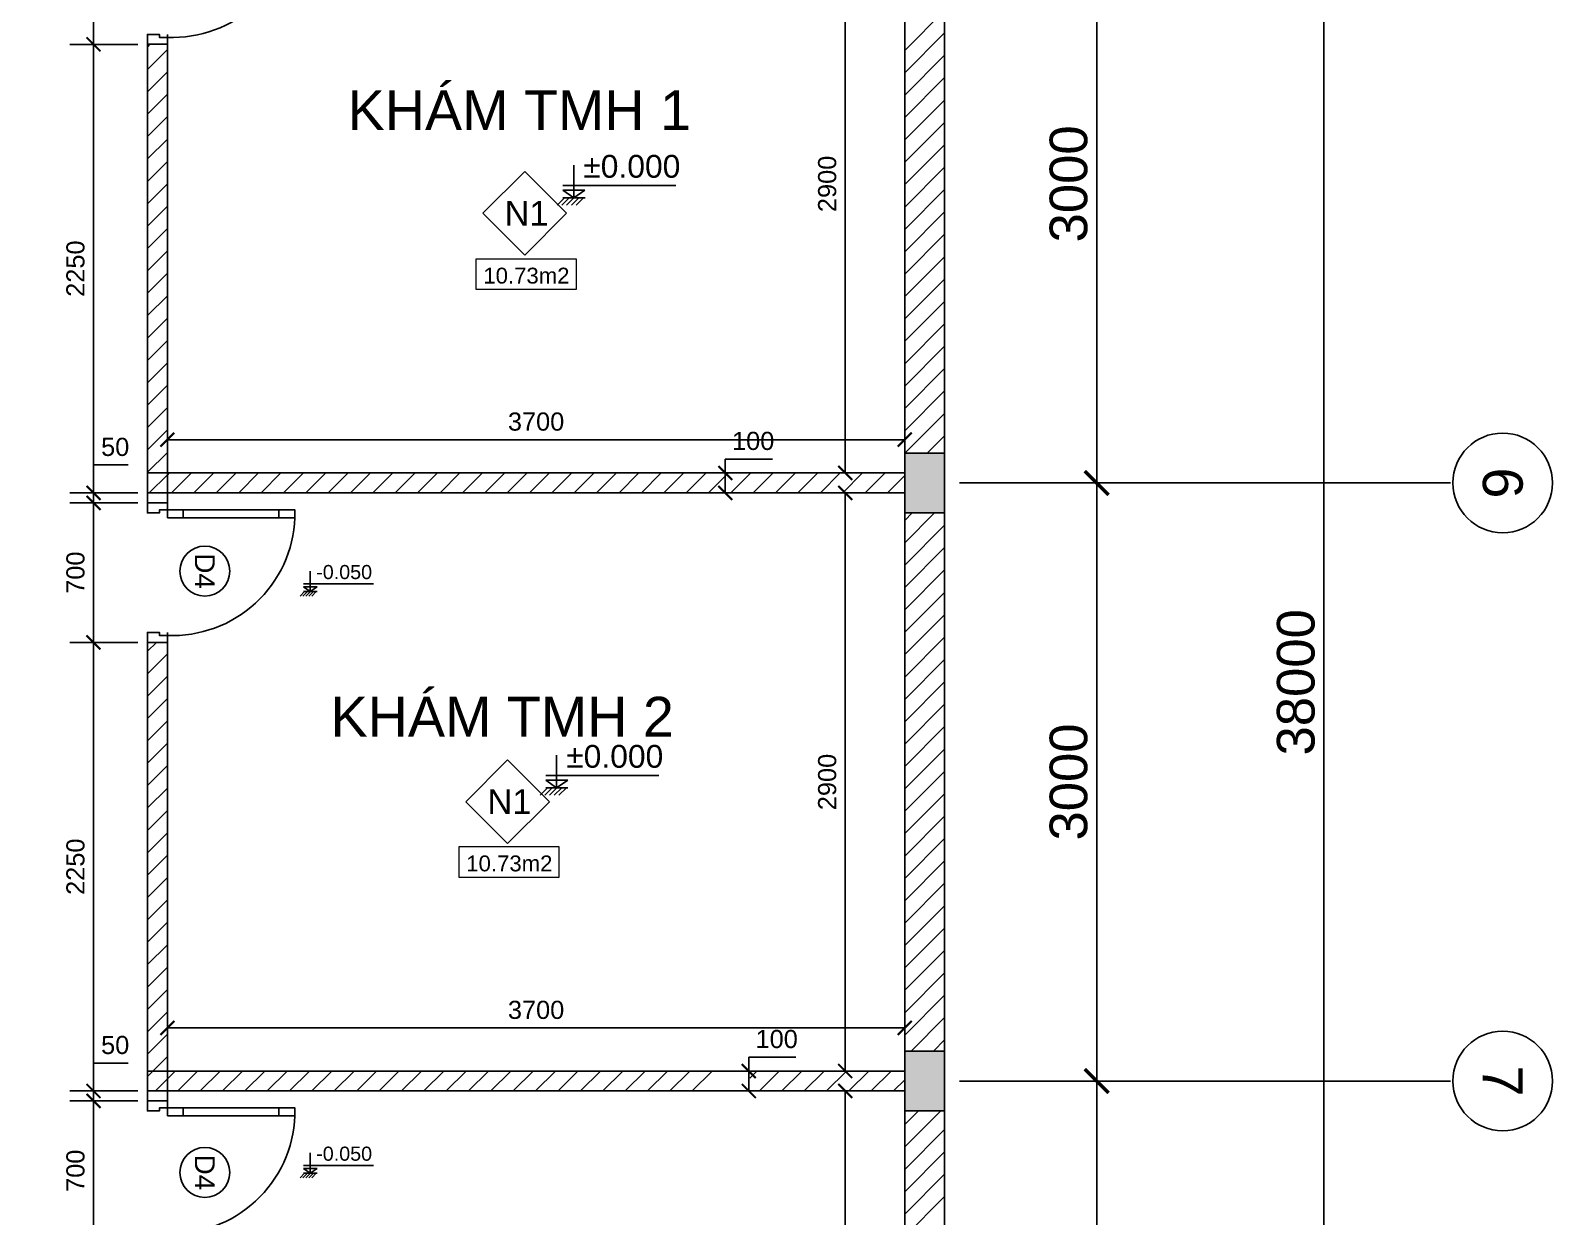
# Model space of a CAD drawing. Header units: millimetres. Extents: x -26398 to 135532, y -376633 to 43268.
# Drawn here: x 27697 to 35335, y -40668 to -34718 of the extents above; entities that cross this region are included whole.
import ezdxf
from ezdxf.enums import TextEntityAlignment as Align

# ---------------------------------------------------------------- set-up
doc = ezdxf.new("R2010")
doc.units = ezdxf.units.MM
for name, color, linetype in [('A-Door', 150, 'Continuous'), ('A5-KICHTHUOC', 251, 'Continuous'), ('cửa', 152, 'Continuous'), ('NT', 1, 'Continuous'), ('TƯỜNG', 52, 'Continuous')]:
    doc.layers.add(name, color=color, linetype=linetype)
doc.layers.add('A6-GHICHU', color=147, linetype='Continuous', lineweight=20)
doc.styles.add('GHICHU35', font='', dxfattribs={"width": 0.9, "height": 350})
doc.styles.get("Standard").update_dxf_attribs({"font": 'arial.ttf'})
doc.styles.add('TUANH', font='')
doc.styles.get('GHICHU35').set_extended_font_data('VNI-Helve')
doc.styles.get('TUANH').set_extended_font_data('VNI-Helve-Condense', bold=True)
doc.dimstyles.new('dimmatbang', dxfattribs={"dimscale": 70, "dimtxt": 2.7, "dimasz": 1.7, "dimexe": 1.7, "dimexo": 0.7, "dimtad": 1, "dimtoh": 1, "dimdec": 1, "dimtxsty": 'Standard', "dimblk": 'ARCHTICK', "dimcen": 2.5, "dimclrd": 1, "dimclre": 256, "dimadec": 0, "dimazin": 0, "dimtfac": 1, "dimtdec": 1, "dimtmove": 0, "dimatfit": 3, "dimfxl": 1, "dimarcsym": 0})

# ---------------------------------------------------------------- blocks, each defined once
blk = doc.blocks.new('_ArchTick')
at = {"color": 0, "linetype": 'ByBlock', "const_width": 0.15}
blk.add_lwpolyline([(-0.5, -0.5), (0.5, 0.5)], dxfattribs=at)
blk = doc.blocks.new('*D10')
at = {"lineweight": -2, "transparency": 16777216}
for p, q in [((32359.2, -39988.1), (33166.5, -39988.1)), ((32359.2, -42988.1), (33166.5, -42988.1))]:
    blk.add_line(p, q, dxfattribs=at)
at = {"color": 1, "lineweight": -2, "transparency": 16777216}
blk.add_line((33047.5, -42988.1), (33047.5, -39988.1), dxfattribs=at)
at = {"layer": 'DEFPOINTS', "color": 0, "transparency": 16777216}
for p in [(32310.2, -39988.1), (33047.5, -39988.1), (32310.2, -42988.1)]:
    blk.add_point(p, dxfattribs=at)
at = {"color": 1, "lineweight": -2, "transparency": 16777216, "xscale": 119, "yscale": 119, "zscale": 119}
for p, rotation in [((33047.5, -39988.1), 90), ((33047.5, -42988.1), 270)]:
    blk.add_blockref('_ArchTick', p, dxfattribs=dict(at, rotation=rotation))
at = {"color": 0, "transparency": 16777216, "insert": (32907.2, -41488.1), "char_height": 189, "attachment_point": 5, "rotation": 90}
blk.add_mtext('3000', dxfattribs=at)
blk = doc.blocks.new('*D11')
at = {"lineweight": -2, "transparency": 16777216}
for p, q in [((32359.2, -36988.1), (33166.5, -36988.1)), ((32359.2, -39988.1), (33166.5, -39988.1))]:
    blk.add_line(p, q, dxfattribs=at)
at = {"color": 1, "lineweight": -2, "transparency": 16777216}
blk.add_line((33047.5, -39988.1), (33047.5, -36988.1), dxfattribs=at)
at = {"layer": 'DEFPOINTS', "color": 0, "transparency": 16777216}
for p in [(32310.2, -36988.1), (33047.5, -36988.1), (32310.2, -39988.1)]:
    blk.add_point(p, dxfattribs=at)
at = {"color": 1, "lineweight": -2, "transparency": 16777216, "xscale": 119, "yscale": 119, "zscale": 119}
for p, rotation in [((33047.5, -36988.1), 90), ((33047.5, -39988.1), 270)]:
    blk.add_blockref('_ArchTick', p, dxfattribs=dict(at, rotation=rotation))
at = {"color": 0, "transparency": 16777216, "insert": (32907.2, -38488.1), "char_height": 189, "attachment_point": 5, "rotation": 90}
blk.add_mtext('3000', dxfattribs=at)
blk = doc.blocks.new('*D12')
at = {"lineweight": -2, "transparency": 16777216}
for p, q in [((32359.2, -33988.1), (33166.5, -33988.1)), ((32359.2, -36988.1), (33166.5, -36988.1))]:
    blk.add_line(p, q, dxfattribs=at)
at = {"color": 1, "lineweight": -2, "transparency": 16777216}
blk.add_line((33047.5, -36988.1), (33047.5, -33988.1), dxfattribs=at)
at = {"layer": 'DEFPOINTS', "color": 0, "transparency": 16777216}
for p in [(32310.2, -33988.1), (33047.5, -33988.1), (32310.2, -36988.1)]:
    blk.add_point(p, dxfattribs=at)
at = {"color": 1, "lineweight": -2, "transparency": 16777216, "xscale": 119, "yscale": 119, "zscale": 119}
for p, rotation in [((33047.5, -33988.1), 90), ((33047.5, -36988.1), 270)]:
    blk.add_blockref('_ArchTick', p, dxfattribs=dict(at, rotation=rotation))
at = {"color": 0, "transparency": 16777216, "insert": (32907.2, -35488.1), "char_height": 189, "attachment_point": 5, "rotation": 90}
blk.add_mtext('3000', dxfattribs=at)
blk = doc.blocks.new('*D26')
at = {"lineweight": -2, "transparency": 16777216}
for p, q in [((33121, -18988.1), (34306.9, -18988.1)), ((33121, -56988.1), (34306.9, -56988.1))]:
    blk.add_line(p, q, dxfattribs=at)
at = {"color": 1, "lineweight": -2, "transparency": 16777216}
blk.add_line((34187.9, -56988.1), (34187.9, -18988.1), dxfattribs=at)
at = {"layer": 'DEFPOINTS', "color": 0, "transparency": 16777216}
for p in [(33072, -18988.1), (34187.9, -18988.1), (33072, -56988.1)]:
    blk.add_point(p, dxfattribs=at)
at = {"color": 1, "lineweight": -2, "transparency": 16777216, "xscale": 119, "yscale": 119, "zscale": 119}
for p, rotation in [((34187.9, -18988.1), 90), ((34187.9, -56988.1), 270)]:
    blk.add_blockref('_ArchTick', p, dxfattribs=dict(at, rotation=rotation))
at = {"color": 0, "transparency": 16777216, "insert": (34047.6, -37988.1), "char_height": 189, "attachment_point": 5, "rotation": 90}
blk.add_mtext('38000', dxfattribs=at)
blk = doc.blocks.new('A$C7DB75F4D')
at = {"layer": 'A-Door'}
for points in [[(625, 740), (625, 660), (665, 660), (665, 740)], [(625, 180), (625, 660), (665, 660), (665, 180)], [(625, 100), (625, 180), (665, 180), (665, 100)], [(35, 100), (35, 60), (50, 60), (50, 50), (50, 0), (0, 0), (0, 100)], [(665, 100), (700, 100), (700, 0), (650, 0), (650, 50), (650, 60), (665, 60)]]:
    blk.add_lwpolyline(points, close=True, dxfattribs=at)
at = {"layer": 'NT', "color": 1}
blk.add_arc((650, 125), 615.5, 92.32782, 182.32782, dxfattribs=at)
blk = doc.blocks.new('1-cote nen')
for p, q in [((-2, 267), (-2, 0)), ((-91, 102), (828, 102)), ((-2, 0), (-91, 63)), ((-91, 63), (88, 63)), ((90, 0), (-91, 0)), ((-2, 0), (88, 63)), ((-137, -60), (-77, 0)), ((-99, -60), (-39, 0)), ((-60, -60), (0, 0)), ((-21, -60), (39, 0)), ((17, -60), (77, 0))]:
    blk.add_line(p, q)
at = {"ltscale": 50, "style": 'GHICHU35', "width": 0.9}
blk.add_attdef('%%P0.000', (75, 164), '', height=187, dxfattribs=at)
blk = doc.blocks.new('*D102')
at = {"lineweight": -2, "transparency": 16777216}
for p, q in [((28235.5, -37088.1), (27894.8, -37088.1)), ((28235.5, -37788.1), (27894.8, -37788.1))]:
    blk.add_line(p, q, dxfattribs=at)
at = {"color": 1, "lineweight": -2, "transparency": 16777216}
blk.add_line((28013.8, -37788.1), (28013.8, -37088.1), dxfattribs=at)
at = {"layer": 'DEFPOINTS', "color": 0, "transparency": 16777216}
for p in [(28013.8, -37088.1), (28284.5, -37088.1), (28284.5, -37788.1)]:
    blk.add_point(p, dxfattribs=at)
at = {"color": 1, "lineweight": -2, "transparency": 16777216, "xscale": 70, "yscale": 70, "zscale": 70}
for p, rotation in [((28013.8, -37088.1), 90), ((28013.8, -37788.1), 270)]:
    blk.add_blockref('_ArchTick', p, dxfattribs=dict(at, rotation=rotation))
at = {"color": 0, "transparency": 16777216, "insert": (27923.6, -37438.1), "char_height": 91, "attachment_point": 5, "rotation": 90}
blk.add_mtext('700', dxfattribs=at)
blk = doc.blocks.new('*D103')
at = {"color": 1, "lineweight": -2, "transparency": 16777216}
for p, q in [((28013.8, -37038.1), (28013.8, -36898.1)), ((28013.8, -36898.1), (28187.6, -36898.1)), ((28013.8, -37088.1), (28013.8, -37038.1)), ((28013.8, -37088.1), (28013.8, -37158.1))]:
    blk.add_line(p, q, dxfattribs=at)
at = {"lineweight": -2, "transparency": 16777216}
for p, q in [((28235.5, -37038.1), (27894.8, -37038.1)), ((28235.5, -37088.1), (27894.8, -37088.1))]:
    blk.add_line(p, q, dxfattribs=at)
at = {"layer": 'DEFPOINTS', "color": 0, "transparency": 16777216}
for p in [(28013.8, -37038.1), (28284.5, -37038.1), (28284.5, -37088.1)]:
    blk.add_point(p, dxfattribs=at)
at = {"color": 1, "lineweight": -2, "transparency": 16777216, "xscale": 70, "yscale": 70, "zscale": 70}
for p, rotation in [((28013.8, -37038.1), 270), ((28013.8, -37088.1), 90)]:
    blk.add_blockref('_ArchTick', p, dxfattribs=dict(at, rotation=rotation))
at = {"color": 0, "transparency": 16777216, "insert": (28122.6, -36807.9), "char_height": 91, "attachment_point": 5}
blk.add_mtext('50', dxfattribs=at)
blk = doc.blocks.new('*D104')
at = {"lineweight": -2, "transparency": 16777216}
for p, q in [((28235.5, -34788.1), (27894.8, -34788.1)), ((28235.5, -37038.1), (27894.8, -37038.1))]:
    blk.add_line(p, q, dxfattribs=at)
at = {"color": 1, "lineweight": -2, "transparency": 16777216}
blk.add_line((28013.8, -37038.1), (28013.8, -34788.1), dxfattribs=at)
at = {"layer": 'DEFPOINTS', "color": 0, "transparency": 16777216}
for p in [(28013.8, -34788.1), (28284.5, -34788.1), (28284.5, -37038.1)]:
    blk.add_point(p, dxfattribs=at)
at = {"color": 1, "lineweight": -2, "transparency": 16777216, "xscale": 70, "yscale": 70, "zscale": 70}
for p, rotation in [((28013.8, -34788.1), 90), ((28013.8, -37038.1), 270)]:
    blk.add_blockref('_ArchTick', p, dxfattribs=dict(at, rotation=rotation))
at = {"color": 0, "transparency": 16777216, "insert": (27923.6, -35913.1), "char_height": 91, "attachment_point": 5, "rotation": 90}
blk.add_mtext('2250', dxfattribs=at)
blk = doc.blocks.new('*D105')
at = {"lineweight": -2, "transparency": 16777216}
for p, q in [((28235.5, -34088.1), (27894.8, -34088.1)), ((28235.5, -34788.1), (27894.8, -34788.1))]:
    blk.add_line(p, q, dxfattribs=at)
at = {"color": 1, "lineweight": -2, "transparency": 16777216}
blk.add_line((28013.8, -34788.1), (28013.8, -34088.1), dxfattribs=at)
at = {"layer": 'DEFPOINTS', "color": 0, "transparency": 16777216}
for p in [(28013.8, -34088.1), (28284.5, -34088.1), (28284.5, -34788.1)]:
    blk.add_point(p, dxfattribs=at)
at = {"color": 1, "lineweight": -2, "transparency": 16777216, "xscale": 70, "yscale": 70, "zscale": 70}
for p, rotation in [((28013.8, -34088.1), 90), ((28013.8, -34788.1), 270)]:
    blk.add_blockref('_ArchTick', p, dxfattribs=dict(at, rotation=rotation))
at = {"color": 0, "transparency": 16777216, "insert": (27923.6, -34438.1), "char_height": 91, "attachment_point": 5, "rotation": 90}
blk.add_mtext('700', dxfattribs=at)
blk = doc.blocks.new('*D107')
at = {"lineweight": -2, "transparency": 16777216}
for p, q in [((28235.5, -40088.1), (27894.8, -40088.1)), ((28235.5, -40788.1), (27894.8, -40788.1))]:
    blk.add_line(p, q, dxfattribs=at)
at = {"color": 1, "lineweight": -2, "transparency": 16777216}
blk.add_line((28013.8, -40788.1), (28013.8, -40088.1), dxfattribs=at)
at = {"layer": 'DEFPOINTS', "color": 0, "transparency": 16777216}
for p in [(28013.8, -40088.1), (28284.5, -40088.1), (28284.5, -40788.1)]:
    blk.add_point(p, dxfattribs=at)
at = {"color": 1, "lineweight": -2, "transparency": 16777216, "xscale": 70, "yscale": 70, "zscale": 70}
for p, rotation in [((28013.8, -40088.1), 90), ((28013.8, -40788.1), 270)]:
    blk.add_blockref('_ArchTick', p, dxfattribs=dict(at, rotation=rotation))
at = {"color": 0, "transparency": 16777216, "insert": (27923.6, -40438.1), "char_height": 91, "attachment_point": 5, "rotation": 90}
blk.add_mtext('700', dxfattribs=at)
blk = doc.blocks.new('*D108')
at = {"color": 1, "lineweight": -2, "transparency": 16777216}
for p, q in [((28013.8, -40038.1), (28013.8, -39898.1)), ((28013.8, -39898.1), (28187.6, -39898.1)), ((28013.8, -40088.1), (28013.8, -40038.1)), ((28013.8, -40088.1), (28013.8, -40158.1))]:
    blk.add_line(p, q, dxfattribs=at)
at = {"lineweight": -2, "transparency": 16777216}
for p, q in [((28235.5, -40038.1), (27894.8, -40038.1)), ((28235.5, -40088.1), (27894.8, -40088.1))]:
    blk.add_line(p, q, dxfattribs=at)
at = {"layer": 'DEFPOINTS', "color": 0, "transparency": 16777216}
for p in [(28013.8, -40038.1), (28284.5, -40038.1), (28284.5, -40088.1)]:
    blk.add_point(p, dxfattribs=at)
at = {"color": 1, "lineweight": -2, "transparency": 16777216, "xscale": 70, "yscale": 70, "zscale": 70}
for p, rotation in [((28013.8, -40038.1), 270), ((28013.8, -40088.1), 90)]:
    blk.add_blockref('_ArchTick', p, dxfattribs=dict(at, rotation=rotation))
at = {"color": 0, "transparency": 16777216, "insert": (28122.6, -39807.9), "char_height": 91, "attachment_point": 5}
blk.add_mtext('50', dxfattribs=at)
blk = doc.blocks.new('*D109')
at = {"lineweight": -2, "transparency": 16777216}
for p, q in [((28235.5, -37788.1), (27894.8, -37788.1)), ((28235.5, -40038.1), (27894.8, -40038.1))]:
    blk.add_line(p, q, dxfattribs=at)
at = {"color": 1, "lineweight": -2, "transparency": 16777216}
blk.add_line((28013.8, -40038.1), (28013.8, -37788.1), dxfattribs=at)
at = {"layer": 'DEFPOINTS', "color": 0, "transparency": 16777216}
for p in [(28013.8, -37788.1), (28284.5, -37788.1), (28284.5, -40038.1)]:
    blk.add_point(p, dxfattribs=at)
at = {"color": 1, "lineweight": -2, "transparency": 16777216, "xscale": 70, "yscale": 70, "zscale": 70}
for p, rotation in [((28013.8, -37788.1), 90), ((28013.8, -40038.1), 270)]:
    blk.add_blockref('_ArchTick', p, dxfattribs=dict(at, rotation=rotation))
at = {"color": 0, "transparency": 16777216, "insert": (27923.6, -38913.1), "char_height": 91, "attachment_point": 5, "rotation": 90}
blk.add_mtext('2250', dxfattribs=at)
blk = doc.blocks.new('*D128')
at = {"color": 1, "lineweight": -2, "transparency": 16777216}
for p, q in [((31184.1, -36938.1), (31184.1, -36868.1)), ((31184.1, -36868.1), (31420, -36868.1)), ((31184.1, -37038.1), (31184.1, -36938.1))]:
    blk.add_line(p, q, dxfattribs=at)
at = {"lineweight": -2, "transparency": 16777216}
for p, q in [((31182.2, -36938.1), (31065.1, -36938.1)), ((31182.2, -37038.1), (31065.1, -37038.1))]:
    blk.add_line(p, q, dxfattribs=at)
at = {"layer": 'DEFPOINTS', "color": 0, "transparency": 16777216}
for p in [(31184.1, -36938.1), (31231.2, -36938.1), (31231.2, -37038.1)]:
    blk.add_point(p, dxfattribs=at)
at = {"color": 1, "lineweight": -2, "transparency": 16777216, "xscale": 70, "yscale": 70, "zscale": 70}
for p, rotation in [((31184.1, -36938.1), 90), ((31184.1, -37038.1), 270)]:
    blk.add_blockref('_ArchTick', p, dxfattribs=dict(at, rotation=rotation))
at = {"color": 0, "transparency": 16777216, "insert": (31323.9, -36777.9), "char_height": 91, "attachment_point": 5}
blk.add_mtext('100', dxfattribs=at)
blk = doc.blocks.new('*D129')
at = {"color": 1, "lineweight": -2, "transparency": 16777216}
for p, q in [((31302, -39938.1), (31302, -39868.1)), ((31302, -39868.1), (31537.9, -39868.1)), ((31302, -40038.1), (31302, -39938.1))]:
    blk.add_line(p, q, dxfattribs=at)
at = {"lineweight": -2, "transparency": 16777216}
for p, q in [((31327.5, -39938.1), (31421, -39938.1)), ((31327.5, -40038.1), (31421, -40038.1))]:
    blk.add_line(p, q, dxfattribs=at)
at = {"layer": 'DEFPOINTS', "color": 0, "transparency": 16777216}
for p in [(31278.5, -39938.1), (31302, -39938.1), (31278.5, -40038.1)]:
    blk.add_point(p, dxfattribs=at)
at = {"color": 1, "lineweight": -2, "transparency": 16777216, "xscale": 70, "yscale": 70, "zscale": 70}
for p, rotation in [((31302, -39938.1), 90), ((31302, -40038.1), 270)]:
    blk.add_blockref('_ArchTick', p, dxfattribs=dict(at, rotation=rotation))
at = {"color": 0, "transparency": 16777216, "insert": (31441.9, -39777.9), "char_height": 91, "attachment_point": 5}
blk.add_mtext('100', dxfattribs=at)
blk = doc.blocks.new('*D157')
at = {"lineweight": -2, "transparency": 16777216}
for p, q in [((32035.5, -40038.1), (31666.7, -40038.1)), ((32035.5, -42938.1), (31666.7, -42938.1))]:
    blk.add_line(p, q, dxfattribs=at)
at = {"color": 1, "lineweight": -2, "transparency": 16777216}
blk.add_line((31785.7, -42938.1), (31785.7, -40038.1), dxfattribs=at)
at = {"layer": 'DEFPOINTS', "color": 0, "transparency": 16777216}
for p in [(31785.7, -40038.1), (32084.5, -40038.1), (32084.5, -42938.1)]:
    blk.add_point(p, dxfattribs=at)
at = {"color": 1, "lineweight": -2, "transparency": 16777216, "xscale": 70, "yscale": 70, "zscale": 70}
for p, rotation in [((31785.7, -40038.1), 90), ((31785.7, -42938.1), 270)]:
    blk.add_blockref('_ArchTick', p, dxfattribs=dict(at, rotation=rotation))
at = {"color": 0, "transparency": 16777216, "insert": (31695.5, -41488.1), "char_height": 91, "attachment_point": 5, "rotation": 90}
blk.add_mtext('2900', dxfattribs=at)
blk = doc.blocks.new('*D159')
at = {"lineweight": -2, "transparency": 16777216}
for p, q in [((28384.5, -39889.1), (28384.5, -39603)), ((32084.5, -39889.1), (32084.5, -39603))]:
    blk.add_line(p, q, dxfattribs=at)
at = {"color": 1, "lineweight": -2, "transparency": 16777216}
blk.add_line((28384.5, -39722), (32084.5, -39722), dxfattribs=at)
at = {"layer": 'DEFPOINTS', "color": 0, "transparency": 16777216}
for p in [(32084.5, -39722), (28384.5, -39938.1), (32084.5, -39938.1)]:
    blk.add_point(p, dxfattribs=at)
at = {"color": 1, "lineweight": -2, "transparency": 16777216, "xscale": 70, "yscale": 70, "zscale": 70, "rotation": 180}
blk.add_blockref('_ArchTick', (28384.5, -39722), dxfattribs=at)
at = {"color": 1, "lineweight": -2, "transparency": 16777216, "xscale": 70, "yscale": 70, "zscale": 70}
blk.add_blockref('_ArchTick', (32084.5, -39722), dxfattribs=at)
at = {"color": 0, "transparency": 16777216, "insert": (30234.5, -39631.7), "char_height": 91, "attachment_point": 5}
blk.add_mtext('3700', dxfattribs=at)
blk = doc.blocks.new('*D160')
at = {"lineweight": -2, "transparency": 16777216}
for p, q in [((32035.5, -37038.1), (31666.7, -37038.1)), ((32035.5, -39938.1), (31666.7, -39938.1))]:
    blk.add_line(p, q, dxfattribs=at)
at = {"color": 1, "lineweight": -2, "transparency": 16777216}
blk.add_line((31785.7, -39938.1), (31785.7, -37038.1), dxfattribs=at)
at = {"layer": 'DEFPOINTS', "color": 0, "transparency": 16777216}
for p in [(31785.7, -37038.1), (32084.5, -37038.1), (32084.5, -39938.1)]:
    blk.add_point(p, dxfattribs=at)
at = {"color": 1, "lineweight": -2, "transparency": 16777216, "xscale": 70, "yscale": 70, "zscale": 70}
for p, rotation in [((31785.7, -37038.1), 90), ((31785.7, -39938.1), 270)]:
    blk.add_blockref('_ArchTick', p, dxfattribs=dict(at, rotation=rotation))
at = {"color": 0, "transparency": 16777216, "insert": (31695.5, -38488.1), "char_height": 91, "attachment_point": 5, "rotation": 90}
blk.add_mtext('2900', dxfattribs=at)
blk = doc.blocks.new('*D161')
at = {"lineweight": -2, "transparency": 16777216}
for p, q in [((28384.5, -36889.1), (28384.5, -36652.2)), ((32084.5, -36889.1), (32084.5, -36652.2))]:
    blk.add_line(p, q, dxfattribs=at)
at = {"color": 1, "lineweight": -2, "transparency": 16777216}
blk.add_line((32084.5, -36771.2), (28384.5, -36771.2), dxfattribs=at)
at = {"layer": 'DEFPOINTS', "color": 0, "transparency": 16777216}
for p in [(28384.5, -36771.2), (28384.5, -36938.1), (32084.5, -36938.1)]:
    blk.add_point(p, dxfattribs=at)
at = {"color": 1, "lineweight": -2, "transparency": 16777216, "xscale": 70, "yscale": 70, "zscale": 70, "rotation": 180}
blk.add_blockref('_ArchTick', (28384.5, -36771.2), dxfattribs=at)
at = {"color": 1, "lineweight": -2, "transparency": 16777216, "xscale": 70, "yscale": 70, "zscale": 70}
blk.add_blockref('_ArchTick', (32084.5, -36771.2), dxfattribs=at)
at = {"color": 0, "transparency": 16777216, "insert": (30234.5, -36680.9), "char_height": 91, "attachment_point": 5}
blk.add_mtext('3700', dxfattribs=at)
blk = doc.blocks.new('*D162')
at = {"lineweight": -2, "transparency": 16777216}
for p, q in [((32035.5, -34038.1), (31666.7, -34038.1)), ((32035.5, -36938.1), (31666.7, -36938.1))]:
    blk.add_line(p, q, dxfattribs=at)
at = {"color": 1, "lineweight": -2, "transparency": 16777216}
blk.add_line((31785.7, -36938.1), (31785.7, -34038.1), dxfattribs=at)
at = {"layer": 'DEFPOINTS', "color": 0, "transparency": 16777216}
for p in [(31785.7, -34038.1), (32084.5, -34038.1), (32084.5, -36938.1)]:
    blk.add_point(p, dxfattribs=at)
at = {"color": 1, "lineweight": -2, "transparency": 16777216, "xscale": 70, "yscale": 70, "zscale": 70}
for p, rotation in [((31785.7, -34038.1), 90), ((31785.7, -36938.1), 270)]:
    blk.add_blockref('_ArchTick', p, dxfattribs=dict(at, rotation=rotation))
at = {"color": 0, "transparency": 16777216, "insert": (31695.5, -35488.1), "char_height": 91, "attachment_point": 5, "rotation": 90}
blk.add_mtext('2900', dxfattribs=at)

msp = doc.modelspace()

# ---------------------------------------------------------------- hatches: boundary and pattern name
h = msp.add_hatch()
h.set_pattern_fill('ANSI31', color=256, scale=25)
h.paths.add_polyline_path([(28384.47, -34788.06), (28284.47, -34788.06), (28284.47, -36938.06), (28384.47, -36938.06)])
h.paths.add_polyline_path([(28384.47, -36938.06), (28284.47, -36938.06), (28284.47, -37038.06), (28384.47, -37038.06)])
h = msp.add_hatch(color=1)
h.dxf.hatch_style = 1
h.paths.add_polyline_path([(32084.47, -36838.06), (32084.47, -37138.06), (32284.47, -37138.06), (32284.47, -36838.06)])
h = msp.add_hatch()
h.set_pattern_fill('ANSI31', color=256, scale=25)
h.paths.add_polyline_path([(28384.47, -37788.06), (28284.47, -37788.06), (28284.47, -39938.06), (28384.47, -39938.06)])
h.paths.add_polyline_path([(28384.47, -39938.06), (28284.47, -39938.06), (28284.47, -40038.06), (28384.47, -40038.06)])
h = msp.add_hatch(color=1)
h.dxf.hatch_style = 1
h.paths.add_polyline_path([(32084.47, -39838.06), (32084.47, -40138.06), (32284.47, -40138.06), (32284.47, -39838.06)])

# ---------------------------------------------------------------- linework, layer by layer
at = {"linetype": 'Continuous'}
for p, q in [((32084.47, -34818.44), (32284.47, -34618.44)), ((32084.47, -34930.69), (32284.47, -34730.69)), ((32084.47, -35042.95), (32284.47, -34842.95)), ((32084.47, -35155.2), (32284.47, -34955.2)), ((32084.47, -35267.45), (32284.47, -35067.45)), ((32084.47, -35379.71), (32284.47, -35179.71)), ((32084.47, -35491.96), (32284.47, -35291.96)), ((32084.47, -35604.21), (32284.47, -35404.21)), ((32084.47, -35716.46), (32284.47, -35516.46)), ((32084.47, -35828.72), (32284.47, -35628.72)), ((32084.47, -35940.97), (32284.47, -35740.97)), ((32084.47, -36053.22), (32284.47, -35853.22)), ((32084.47, -36165.48), (32284.47, -35965.48)), ((32084.47, -36277.73), (32284.47, -36077.73)), ((32084.47, -36389.98), (32284.47, -36189.98)), ((32084.47, -36502.24), (32284.47, -36302.24)), ((32084.47, -36614.49), (32284.47, -36414.49)), ((32084.47, -36726.74), (32284.47, -36526.74)), ((32085.4, -36838.06), (32284.47, -36639)), ((32197.66, -36838.06), (32284.47, -36751.25)), ((28384.47, -36946.89), (28393.3, -36938.06)), ((28405.55, -37038.06), (28505.55, -36938.06)), ((28517.81, -37038.06), (28617.81, -36938.06)), ((28630.06, -37038.06), (28730.06, -36938.06)), ((28742.31, -37038.06), (28842.31, -36938.06)), ((28854.57, -37038.06), (28954.57, -36938.06)), ((28966.82, -37038.06), (29066.82, -36938.06)), ((29079.07, -37038.06), (29179.07, -36938.06)), ((29191.33, -37038.06), (29291.33, -36938.06)), ((29303.58, -37038.06), (29403.58, -36938.06)), ((29415.83, -37038.06), (29515.83, -36938.06)), ((29528.09, -37038.06), (29628.09, -36938.06)), ((29640.34, -37038.06), (29740.34, -36938.06)), ((29752.59, -37038.06), (29852.59, -36938.06)), ((29864.85, -37038.06), (29964.85, -36938.06)), ((29977.1, -37038.06), (30077.1, -36938.06)), ((30089.35, -37038.06), (30189.35, -36938.06)), ((30201.61, -37038.06), (30301.61, -36938.06)), ((30313.86, -37038.06), (30413.86, -36938.06)), ((30426.11, -37038.06), (30526.11, -36938.06)), ((30538.36, -37038.06), (30638.36, -36938.06)), ((30650.62, -37038.06), (30750.62, -36938.06)), ((30762.87, -37038.06), (30862.87, -36938.06)), ((30875.12, -37038.06), (30975.12, -36938.06)), ((30987.38, -37038.06), (31087.38, -36938.06)), ((31099.63, -37038.06), (31199.63, -36938.06)), ((31211.88, -37038.06), (31311.88, -36938.06)), ((31324.14, -37038.06), (31424.14, -36938.06)), ((31436.39, -37038.06), (31536.39, -36938.06)), ((31548.64, -37038.06), (31648.64, -36938.06)), ((31660.9, -37038.06), (31760.9, -36938.06)), ((31773.15, -37038.06), (31873.15, -36938.06)), ((31885.4, -37038.06), (31985.4, -36938.06)), ((31997.66, -37038.06), (32084.47, -36951.25)), ((32084.47, -37175.76), (32122.16, -37138.06)), ((32084.47, -37288.01), (32234.42, -37138.06)), ((32084.47, -37400.26), (32284.47, -37200.26)), ((32084.47, -37512.52), (32284.47, -37312.52)), ((32084.47, -37624.77), (32284.47, -37424.77)), ((32084.47, -37737.02), (32284.47, -37537.02)), ((32084.47, -37849.28), (32284.47, -37649.28)), ((32084.47, -37961.53), (32284.47, -37761.53)), ((32084.47, -38073.78), (32284.47, -37873.78)), ((32084.47, -38186.04), (32284.47, -37986.04)), ((32084.47, -38298.29), (32284.47, -38098.29)), ((32084.47, -38410.54), (32284.47, -38210.54)), ((32084.47, -38522.79), (32284.47, -38322.79)), ((32084.47, -38635.05), (32284.47, -38435.05)), ((32084.47, -38747.3), (32284.47, -38547.3)), ((32084.47, -38859.55), (32284.47, -38659.55)), ((32084.47, -38971.81), (32284.47, -38771.81)), ((32084.47, -39084.06), (32284.47, -38884.06)), ((32084.47, -39196.31), (32284.47, -38996.31)), ((32084.47, -39308.57), (32284.47, -39108.57)), ((32084.47, -39420.82), (32284.47, -39220.82)), ((32084.47, -39533.07), (32284.47, -39333.07)), ((32084.47, -39645.33), (32284.47, -39445.33)), ((32084.47, -39757.58), (32284.47, -39557.58)), ((32116.24, -39838.06), (32284.47, -39669.83)), ((32228.49, -39838.06), (32284.47, -39782.09)), ((28384.47, -39977.73), (28424.14, -39938.06)), ((28436.39, -40038.06), (28536.39, -39938.06)), ((28548.64, -40038.06), (28648.64, -39938.06)), ((28660.9, -40038.06), (28760.9, -39938.06)), ((28773.15, -40038.06), (28873.15, -39938.06)), ((28885.4, -40038.06), (28985.4, -39938.06)), ((28997.66, -40038.06), (29097.66, -39938.06)), ((29109.91, -40038.06), (29209.91, -39938.06)), ((29222.16, -40038.06), (29322.16, -39938.06)), ((29334.42, -40038.06), (29434.42, -39938.06)), ((29446.67, -40038.06), (29546.67, -39938.06)), ((29558.92, -40038.06), (29658.92, -39938.06)), ((29671.18, -40038.06), (29771.18, -39938.06)), ((29783.43, -40038.06), (29883.43, -39938.06)), ((29895.68, -40038.06), (29995.68, -39938.06)), ((30007.94, -40038.06), (30107.94, -39938.06)), ((30120.19, -40038.06), (30220.19, -39938.06)), ((30232.44, -40038.06), (30332.44, -39938.06)), ((30344.7, -40038.06), (30444.7, -39938.06)), ((30456.95, -40038.06), (30556.95, -39938.06)), ((30569.2, -40038.06), (30669.2, -39938.06)), ((30681.45, -40038.06), (30781.45, -39938.06)), ((30793.71, -40038.06), (30893.71, -39938.06)), ((30905.96, -40038.06), (31005.96, -39938.06)), ((31018.21, -40038.06), (31118.21, -39938.06)), ((31306.4, -39974.38), (31342.72, -39938.06)), ((31354.97, -40038.06), (31454.97, -39938.06)), ((31467.23, -40038.06), (31567.23, -39938.06)), ((31579.48, -40038.06), (31679.48, -39938.06)), ((31691.73, -40038.06), (31791.73, -39938.06)), ((31803.99, -40038.06), (31903.99, -39938.06)), ((31916.24, -40038.06), (32016.24, -39938.06)), ((32028.49, -40038.06), (32084.47, -39982.09)), ((32084.47, -40206.59), (32153, -40138.06)), ((32084.47, -40318.85), (32265.25, -40138.06)), ((32084.47, -40431.1), (32284.47, -40231.1)), ((32084.47, -40543.35), (32284.47, -40343.35)), ((32084.47, -40655.61), (32284.47, -40455.61)), ((32084.47, -40767.86), (32284.47, -40567.86))]:
    msp.add_line(p, q, dxfattribs=at)
for p, q in [((33166.54, -36988.06), (34823.25, -36988.06)), ((33166.54, -39988.06), (34823.25, -39988.06))]:
    msp.add_line(p, q)
for points in [[(32284.47, -37138.06), (32084.47, -37138.06), (32084.47, -36838.06), (32284.47, -36838.06)], [(28384.47, -37038.06), (28384.47, -37088.06), (28284.47, -37088.06), (28284.47, -37038.06)], [(32284.47, -40138.06), (32084.47, -40138.06), (32084.47, -39838.06), (32284.47, -39838.06)], [(28384.47, -40038.06), (28384.47, -40088.06), (28284.47, -40088.06), (28284.47, -40038.06)]]:
    msp.add_lwpolyline(points, close=True)
for centre, radius in [((35084.95, -36988.06), 250), ((28572.48, -37430.28), 125.19), ((35084.95, -39988.06), 250), ((28572.48, -40446.34), 125.19)]:
    msp.add_circle(centre, radius)
at = {"layer": 'A6-GHICHU', "ltscale": 0.5}
for points in [[(30177.42, -35845.8), (30387.58, -35635.64), (30177.42, -35425.49), (29967.27, -35635.64)], [(29934.21, -35863.53), (30435.27, -35863.53), (30435.27, -36018.04), (29934.21, -36018.04)], [(30091.67, -38797.05), (30301.83, -38586.89), (30091.67, -38376.74), (29881.52, -38586.89)], [(29848.46, -38811.91), (30349.52, -38811.91), (30349.52, -38966.41), (29848.46, -38966.41)]]:
    msp.add_lwpolyline(points, close=True, dxfattribs=at)
at = {"layer": 'TƯỜNG'}
for p, q in [((32284.47, -18988.06), (32284.47, -50988.06)), ((32084.47, -19188.06), (32084.47, -50788.06)), ((28284.47, -37138.06), (28284.47, -34738.06)), ((28384.47, -37138.06), (28384.47, -34738.06)), ((28284.47, -36938.06), (32084.47, -36938.06)), ((28284.47, -37038.06), (32084.47, -37038.06)), ((28284.47, -40138.06), (28284.47, -37738.06)), ((28384.47, -40138.06), (28384.47, -37738.06)), ((28284.47, -39938.06), (32084.47, -39938.06)), ((28284.47, -40038.06), (32084.47, -40038.06))]:
    msp.add_line(p, q, dxfattribs=at)
msp.add_lwpolyline([(32284.47, -18988.06), (32284.47, -56988.06), (22284.47, -56988.06), (22284.47, -18988.06), (23818.5, -18988.06)], dxfattribs=at)

# ---------------------------------------------------------------- block references
at = {"layer": 'A5-KICHTHUOC', "ltscale": 0.5}
ref = msp.add_blockref('1-cote nen', (30424.73, -35558.31), dxfattribs=dict(at, xscale=0.61735318627815, yscale=0.61735318627815, zscale=0.61735318627815))
ref.add_attrib('%%P0.000', '%%P0.000', (30471.33, -35457.1), dxfattribs={"layer": '0', "color": 4, "ltscale": 50, "height": 114.325})
ref = msp.add_blockref('1-cote nen', (29102.45, -37533.07), dxfattribs=dict(at, xscale=0.3822541714018616, yscale=0.3822541714018616, zscale=0.3822541714018616))
ref.add_attrib('%%P0.000', '-0.050', (29131.3, -37470.4), dxfattribs={"layer": '0', "color": 4, "ltscale": 50, "height": 70.788})
ref = msp.add_blockref('1-cote nen', (30338.98, -38517.9), dxfattribs=dict(at, xscale=0.61735318627815, yscale=0.61735318627815, zscale=0.61735318627815))
ref.add_attrib('%%P0.000', '%%P0.000', (30385.58, -38416.68), dxfattribs={"layer": '0', "color": 4, "ltscale": 50, "height": 114.325})
ref = msp.add_blockref('1-cote nen', (29102.45, -40450.59), dxfattribs=dict(at, xscale=0.3822541714018616, yscale=0.3822541714018616, zscale=0.3822541714018616))
ref.add_attrib('%%P0.000', '-0.050', (29131.3, -40387.92), dxfattribs={"layer": '0', "color": 4, "ltscale": 50, "height": 70.788})
at = {"layer": 'cửa', "xscale": -1, "rotation": 270}
for p in [(28284.47, -34788.06), (28284.47, -37788.06), (28284.47, -40788.06)]:
    msp.add_blockref('A$C7DB75F4D', p, dxfattribs=at)

# ---------------------------------------------------------------- texts
for s, p in [('KHÁM TMH 1', (30150.41, -35118.56)), ('KHÁM TMH 2', (30064.66, -38160.87))]:
    msp.add_text(s, height=200).set_placement(p, align=Align.MIDDLE_CENTER)
at = {"layer": 'A6-GHICHU', "ltscale": 0.5, "attachment_point": 5, "style": 'TUANH'}
for s, insert, char_height in [('{\\fArial|b0|i0|c0|p34;N1}', (30186.77, -35635.39), 123.835), ('{\\fArial|b0|i0|c163|p34;10.73\\fArial|b0|i0|c0|p34;m2}', (30186.1, -35948.78), 79.5593), ('{\\fArial|b0|i0|c0|p34;N1}', (30101.02, -38586.65), 123.835), ('{\\fArial|b0|i0|c163|p34;10.73\\fArial|b0|i0|c0|p34;m2}', (30100.35, -38897.16), 79.5593)]:
    msp.add_mtext(s, dxfattribs=dict(at, insert=insert, char_height=char_height))
at = {"layer": 'TƯỜNG'}
for s, height, p in [('6', 200, (35084.95, -36988.06)), ('D4', 100.154, (28572.48, -37430.28)), ('7', 200, (35084.95, -39988.06)), ('D4', 100.154, (28572.48, -40446.34))]:
    msp.add_text(s, height=height, rotation=270, dxfattribs=at).set_placement(p, align=Align.MIDDLE_CENTER)

# ---------------------------------------------------------------- dimensions: what is measured, and where the dimension line sits
dim = msp.add_linear_dim(base=(34187.89, -18988.06), p1=(33071.98, -56988.06), p2=(33071.98, -18988.06), angle=90, dimstyle='dimmatbang')
dim.commit()
dim.dimension.update_dxf_attribs({"geometry": '*D26', "text_midpoint": (34187.89, -37988.06), "dimtype": 160})
for base, p1, p2, picture, middle in [((33047.54, -33988.06), (32310.17, -36988.06), (32310.17, -33988.06), '*D12', (32907.23, -35488.06)), ((33047.54, -36988.06), (32310.17, -39988.06), (32310.17, -36988.06), '*D11', (32907.23, -38488.06)), ((33047.54, -39988.06), (32310.17, -42988.06), (32310.17, -39988.06), '*D10', (32907.23, -41488.06))]:
    dim = msp.add_linear_dim(base=base, p1=p1, p2=p2, angle=270, dimstyle='dimmatbang')
    dim.commit()
    dim.dimension.update_dxf_attribs({"geometry": picture, "text_midpoint": middle})
for base, p1, p2, picture, middle in [((28013.8, -34088.06), (28284.47, -34788.06), (28284.47, -34088.06), '*D105', (27923.58, -34438.06)), ((31785.74, -34038.06), (32084.47, -36938.06), (32084.47, -34038.06), '*D162', (31695.53, -35488.06)), ((28013.8, -34788.06), (28284.47, -37038.06), (28284.47, -34788.06), '*D104', (27923.58, -35913.06)), ((31184.1, -36938.06), (31231.18, -37038.06), (31231.18, -36938.06), '*D128', (31323.94, -36777.85)), ((28013.8, -37038.06), (28284.47, -37088.06), (28284.47, -37038.06), '*D103', (28122.57, -36807.85)), ((31785.74, -37038.06), (32084.47, -39938.06), (32084.47, -37038.06), '*D160', (31695.53, -38488.06)), ((28013.8, -37088.06), (28284.47, -37788.06), (28284.47, -37088.06), '*D102', (27923.58, -37438.06)), ((28013.8, -37788.06), (28284.47, -40038.06), (28284.47, -37788.06), '*D109', (27923.58, -38913.06)), ((28013.8, -40038.06), (28284.47, -40088.06), (28284.47, -40038.06), '*D108', (28122.57, -39807.85)), ((31302.01, -39938.06), (31278.46, -40038.06), (31278.46, -39938.06), '*D129', (31441.85, -39777.85)), ((31785.74, -40038.06), (32084.47, -42938.06), (32084.47, -40038.06), '*D157', (31695.53, -41488.06)), ((28013.8, -40088.06), (28284.47, -40788.06), (28284.47, -40088.06), '*D107', (27923.58, -40438.06))]:
    dim = msp.add_linear_dim(base=base, p1=p1, p2=p2, angle=90, dimstyle='dimmatbang', override={"dimtxt": 1.3, "dimasz": 1})
    dim.commit()
    dim.dimension.update_dxf_attribs({"geometry": picture, "text_midpoint": middle})
for base, p1, p2, picture, middle in [((28384.47, -36771.18), (32084.47, -36938.06), (28384.47, -36938.06), '*D161', (30234.47, -36680.94)), ((32084.47, -39721.98), (28384.47, -39938.06), (32084.47, -39938.06), '*D159', (30234.47, -39631.73))]:
    dim = msp.add_linear_dim(base=base, p1=p1, p2=p2, dimstyle='dimmatbang', override={"dimtxt": 1.3, "dimasz": 1})
    dim.commit()
    dim.dimension.update_dxf_attribs({"geometry": picture, "text_midpoint": middle})

doc.saveas('drawing.dxf')
